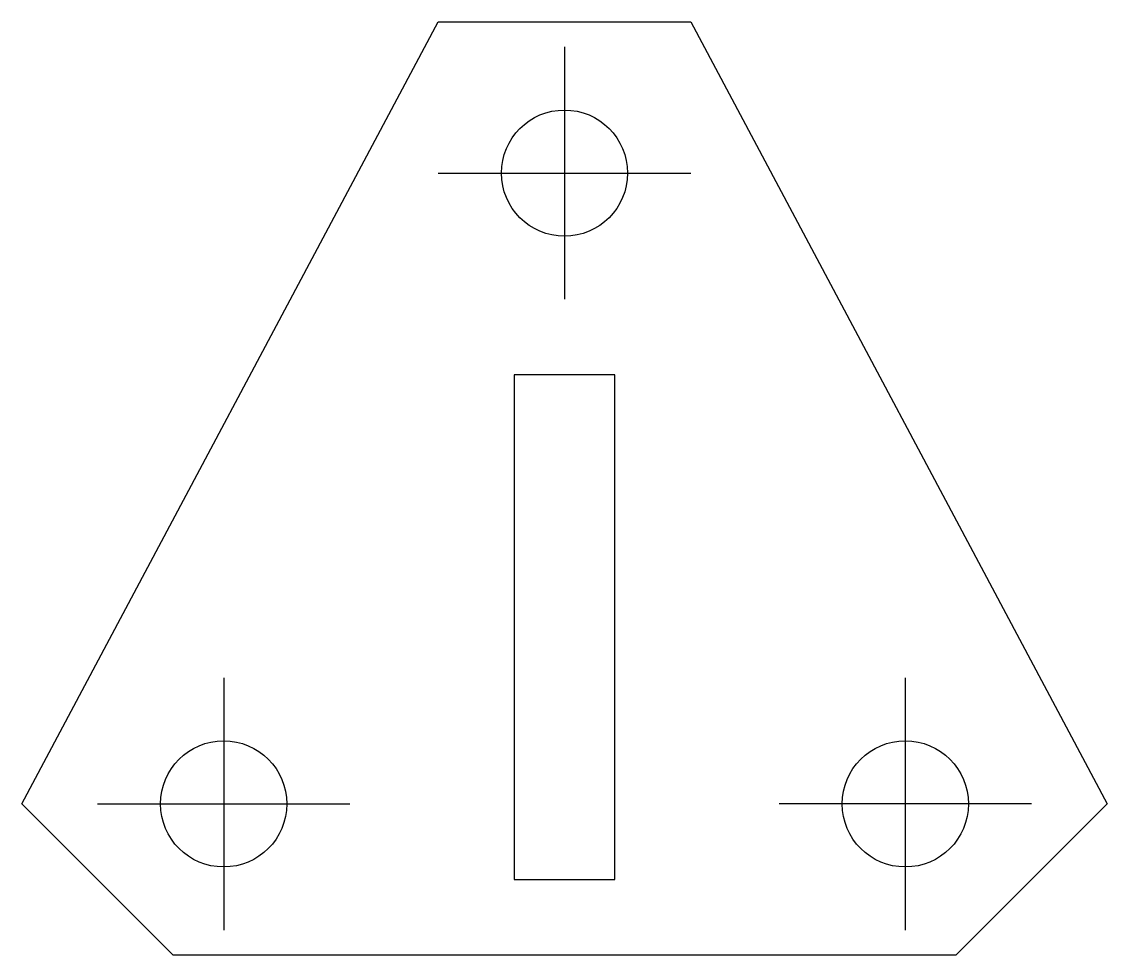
# Model space of a CAD drawing. Header units: millimetres. Extents: x -108 to 108, y 105 to 290.
import ezdxf

# ---------------------------------------------------------------- set-up
doc = ezdxf.new("R2010")
doc.units = ezdxf.units.MM

msp = doc.modelspace()

# ---------------------------------------------------------------- linework, layer by layer
for p, q in [((0, 285), (0, 235)), ((-25, 260), (25, 260)), ((-67.5, 160), (-67.5, 110)), ((67.5, 160), (67.5, 110)), ((-92.5, 135), (-42.5, 135)), ((92.5, 135), (42.5, 135))]:
    msp.add_line(p, q)
at = {"flags": 128}
msp.add_lwpolyline([(-77.5, 105), (-107.5, 135), (-25, 290), (25, 290), (107.5, 135), (77.5, 105)], close=True, dxfattribs=at)
msp.add_lwpolyline([(10, 120), (10, 220), (-10, 220), (-10, 120)], close=True)
for centre in [(0, 260), (-67.5, 135), (67.5, 135)]:
    msp.add_circle(centre, 12.5)

doc.saveas('drawing.dxf')
